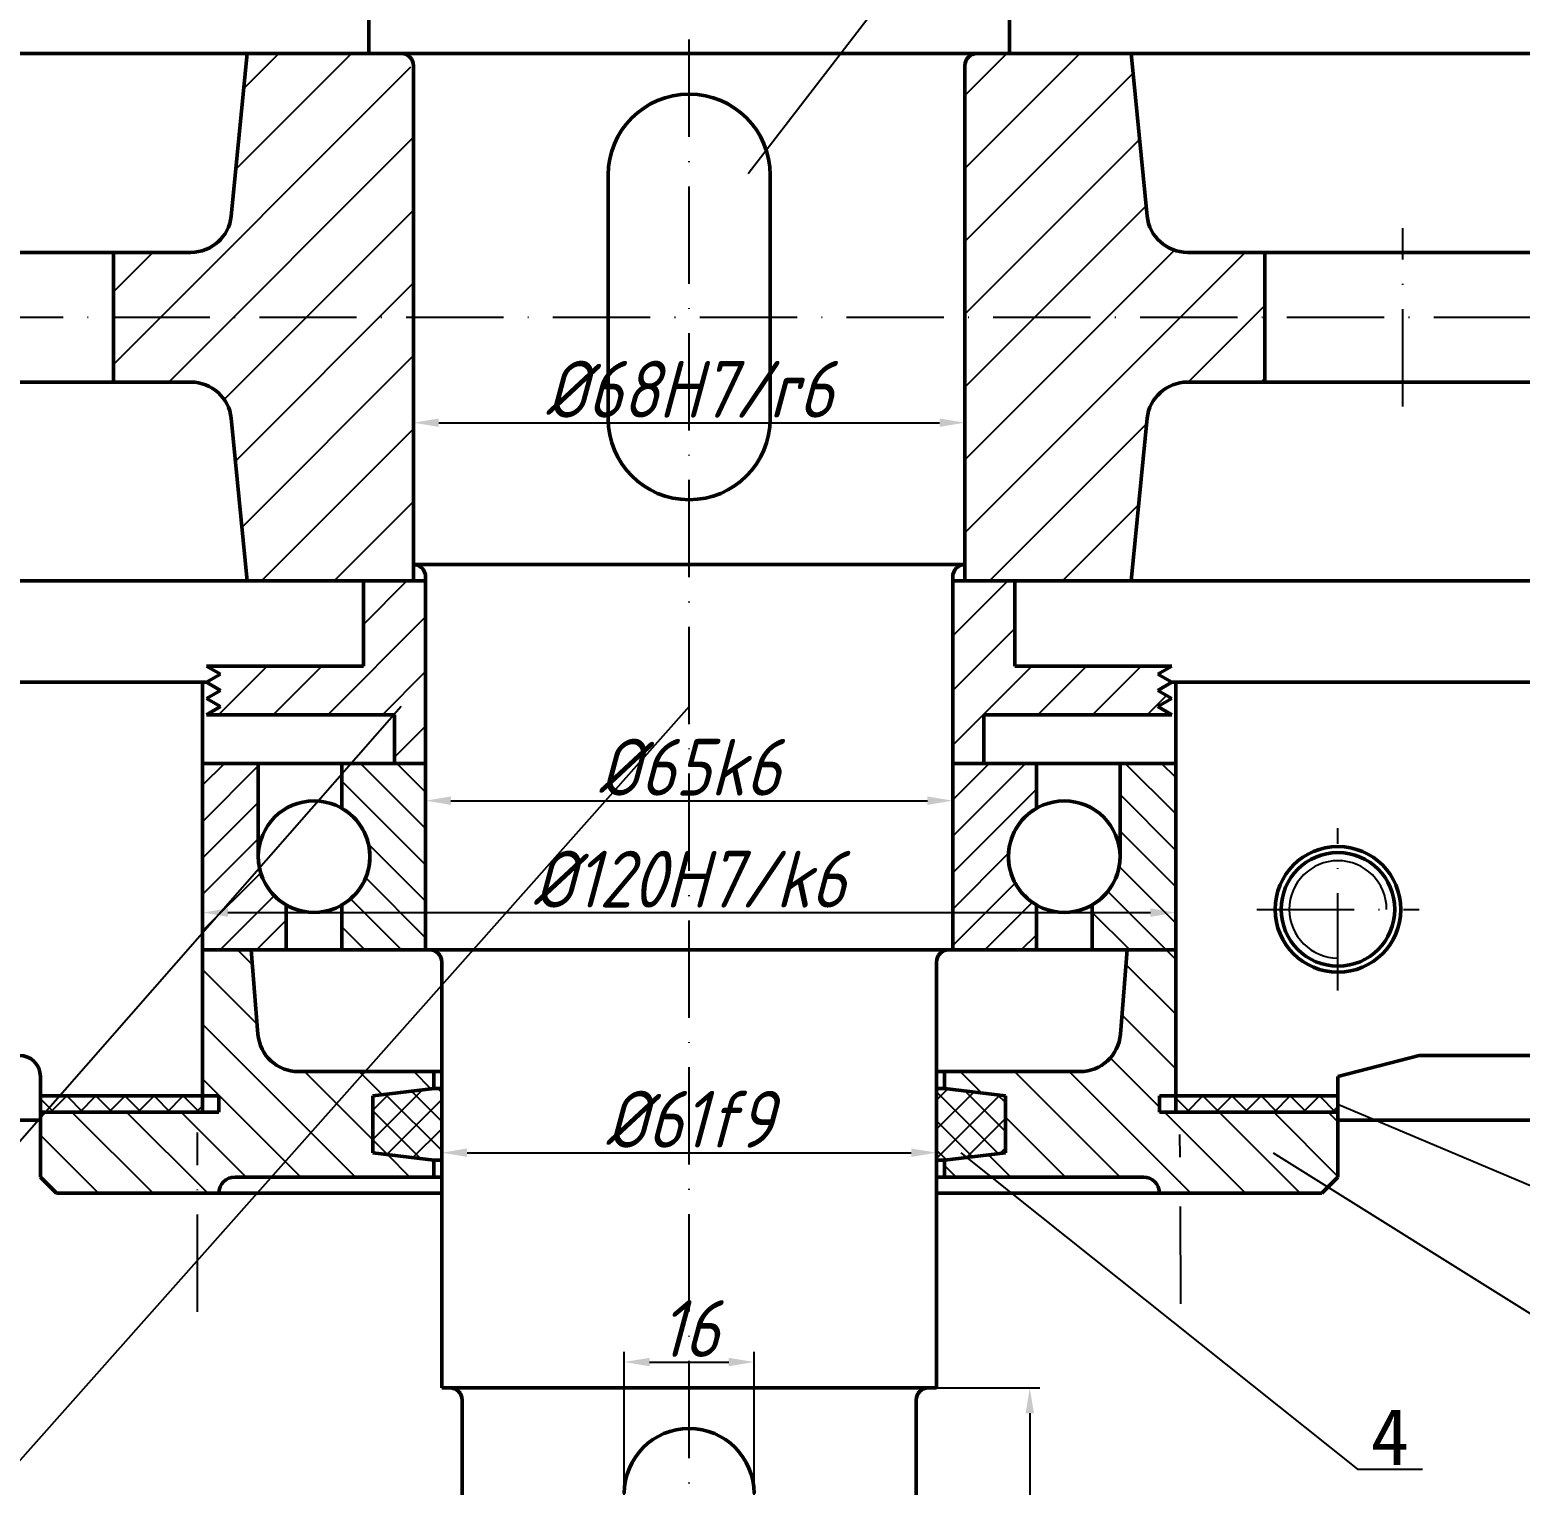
# Model space of a CAD drawing. Header units: millimetres. Extents: x 0 to 1682, y 0 to 1188.
# Drawn here: x 497.1 to 680.9, y 228.1 to 407.6 of the extents above; entities that cross this region are included whole.
import ezdxf
from ezdxf import colors
from ezdxf.entities.mleader import LeaderData, LeaderLine
from ezdxf.enums import TextEntityAlignment as Align
from ezdxf.math import Vec2, Vec3

# ---------------------------------------------------------------- set-up
doc = ezdxf.new("R2010")
doc.units = ezdxf.units.MM
doc.linetypes.add('ACAD_ISO10W100', pattern=[18, 12, -3, 0, -3])
doc.layers.get('0').update_dxf_attribs({"lineweight": 50})
doc.layers.get('Defpoints').update_dxf_attribs({"lineweight": 50})
for name, color, linetype, lineweight in [('中心线', 20, 'ACAD_ISO10W100', 25), ('剖面线', 3, 'Continuous', 25), ('尺寸', 7, 'Continuous', 25), ('文字', 7, 'Continuous', 25), ('标注', 7, 'Continuous', 25), ('粗实线', 7, 'Continuous', 50), ('细实线', 7, 'Continuous', 25)]:
    doc.layers.add(name, color=color, linetype=linetype, lineweight=lineweight)
doc.styles.add('gbeitc', font='gbeitc.shx', dxfattribs={"bigfont": 'gbcbig.shx'})
doc.styles.add('Songti', font='')
doc.styles.get("Standard").update_dxf_attribs({"font": 'arial.ttf'})
doc.styles.get('Songti').set_extended_font_data('SimSun')
doc.dimstyles.new('gbeitc', dxfattribs={"dimtxt": 5, "dimasz": 3.125, "dimexe": 1.25, "dimexo": 0.625, "dimtad": 1, "dimdec": 0, "dimdsep": 46, "dimtxsty": 'gbeitc', "dimcen": 2.5, "dimadec": 0, "dimazin": 0, "dimtfac": 1, "dimtdec": 3, "dimtmove": 0, "dimatfit": 3, "dimfxl": 1, "dimarcsym": 0})
doc.dimstyles.new('ISO-25', dxfattribs={"dimtxt": 2.5, "dimasz": 2.5, "dimexe": 1.25, "dimexo": 0.625, "dimtad": 1, "dimtxsty": 'Standard', "dimcen": 2.5, "dimadec": 0, "dimazin": 0, "dimtfac": 1, "dimtmove": 0, "dimatfit": 3, "dimfxl": 1, "dimarcsym": 0})
pattern_1 = [(45, (-31.76511286518669, 33.6530331970348), (-4.490128060534576, 4.490128060534577), [])]
pattern_2 = [(45, (-31.76511286518669, 33.6530331970348), (-2.245064030267288, 2.245064030267288), [])]
pattern_3 = [(135, (-31.76511286518669, 33.6530331970348), (-2.245064030267288, -2.245064030267288), [])]
pattern_4 = [(45, (-31.76511286518669, 33.6530331970348), (-1.79605122421383, 1.796051224213831), []), (135, (-31.76511286518669, 33.6530331970348), (-1.796051224213831, -1.79605122421383), [])]
pattern_5 = [(135, (-31.76511286518669, 33.6530331970348), (-3.367596045400933, -3.367596045400932), [])]
pattern_6 = [(45, (-31.76511286518669, 33.6530331970348), (-3.367596045400932, 3.367596045400933), [])]

# ---------------------------------------------------------------- blocks, each defined once
blk = doc.blocks.new('*D27')
at = {"layer": 'Defpoints', "color": 0, "lineweight": 25, "transparency": 16777216}
for p in [(578.4148871348134, 240.1281152183499), (578.4148871348134, 130.1281152183498), (620.4148871348161, 130.1281152183498)]:
    blk.add_point(p, dxfattribs=at)
at = {"layer": '尺寸', "color": 0, "lineweight": -2, "transparency": 16777216}
for p, q in [((579.0398871348134, 240.1281152183499), (621.6648871348161, 240.1281152183499)), ((620.4148871348161, 237.0031152183499), (620.4148871348161, 133.2531152183498)), ((579.0398871348134, 130.1281152183498), (621.6648871348161, 130.1281152183498))]:
    blk.add_line(p, q, dxfattribs=at)
at = {"layer": '尺寸', "color": 0, "lineweight": 25, "transparency": 16777216}
for points in [[(619.8940538014828, 237.0031152183499), (620.9357204681495, 237.0031152183499), (620.4148871348161, 240.1281152183499)], [(619.8940538014828, 133.2531152183498), (620.9357204681495, 133.2531152183498), (620.4148871348161, 130.1281152183498)]]:
    blk.add_solid(points, dxfattribs=at)
at = {"layer": '尺寸', "color": 0, "transparency": 16777216, "insert": (616.289887134816, 185.1281152183496), "char_height": 7, "attachment_point": 5, "rotation": 90, "style": 'gbeitc'}
blk.add_mtext('110', dxfattribs=at)
blk = doc.blocks.new('*D28')
at = {"layer": 'Defpoints', "color": 0, "lineweight": 25, "transparency": 16777216}
for p in [(586.4148871348132, 243.3243455039496), (570.4148871348132, 225.1281152183498), (586.4148871348132, 225.1281152183498)]:
    blk.add_point(p, dxfattribs=at)
at = {"layer": '尺寸', "color": 0, "lineweight": -2, "transparency": 16777216}
for p, q in [((570.4148871348132, 225.7531152183498), (570.4148871348132, 244.5743455039496)), ((586.4148871348132, 225.7531152183498), (586.4148871348132, 244.5743455039496)), ((573.5398871348132, 243.3243455039496), (583.2898871348132, 243.3243455039496))]:
    blk.add_line(p, q, dxfattribs=at)
at = {"layer": '尺寸', "color": 0, "lineweight": 25, "transparency": 16777216}
for points in [[(573.5398871348132, 243.845178837283), (573.5398871348132, 242.8035121706163), (570.4148871348132, 243.3243455039496)], [(583.2898871348132, 243.845178837283), (583.2898871348132, 242.8035121706163), (586.4148871348132, 243.3243455039496)]]:
    blk.add_solid(points, dxfattribs=at)
at = {"layer": '尺寸', "color": 0, "transparency": 16777216, "insert": (578.4148871348132, 247.4493455039496), "char_height": 7, "attachment_point": 5, "style": 'gbeitc'}
blk.add_mtext('16', dxfattribs=at)
blk = doc.blocks.new('*D36')
at = {"layer": 'Defpoints', "color": 0, "lineweight": 25, "transparency": 16777216}
for p in [(545.9148871348132, 312.5281152183497), (610.9148871348132, 312.5281152183497), (610.9148871348132, 312.5281152183497)]:
    blk.add_point(p, dxfattribs=at)
at = {"layer": '尺寸', "color": 0, "lineweight": -2, "transparency": 16777216}
for p, q in [((545.9148871348132, 313.1531152183497), (545.9148871348132, 313.7781152183497)), ((549.0398871348132, 312.5281152183497), (607.7898871348132, 312.5281152183497)), ((610.9148871348132, 313.1531152183497), (610.9148871348132, 313.7781152183497))]:
    blk.add_line(p, q, dxfattribs=at)
at = {"layer": '尺寸', "color": 0, "lineweight": 25, "transparency": 16777216}
for points in [[(549.0398871348132, 313.0489485516831), (549.0398871348132, 312.0072818850164), (545.9148871348132, 312.5281152183497)], [(607.7898871348132, 313.0489485516831), (607.7898871348132, 312.0072818850164), (610.9148871348132, 312.5281152183497)]]:
    blk.add_solid(points, dxfattribs=at)
at = {"layer": '尺寸', "color": 0, "transparency": 16777216, "insert": (578.4148871348132, 316.6531152183497), "char_height": 7, "attachment_point": 5, "style": 'gbeitc'}
blk.add_mtext('%%c65k6', dxfattribs=at)
blk = doc.blocks.new('*D37')
at = {"layer": 'Defpoints', "color": 0, "lineweight": 25, "transparency": 16777216}
for p in [(518.4148871348132, 298.7281152183498), (638.4148871348132, 298.7281152183498), (638.4148871348132, 298.7281152183498)]:
    blk.add_point(p, dxfattribs=at)
at = {"layer": '尺寸', "color": 0, "lineweight": -2, "transparency": 16777216}
for p, q in [((518.4148871348132, 299.3531152183498), (518.4148871348132, 299.9781152183498)), ((638.4148871348132, 299.3531152183498), (638.4148871348132, 299.9781152183498)), ((521.5398871348132, 298.7281152183498), (635.2898871348132, 298.7281152183498))]:
    blk.add_line(p, q, dxfattribs=at)
at = {"layer": '尺寸', "color": 0, "lineweight": 25, "transparency": 16777216}
for points in [[(521.5398871348132, 299.2489485516831), (521.5398871348132, 298.2072818850165), (518.4148871348132, 298.7281152183498)], [(635.2898871348132, 299.2489485516831), (635.2898871348132, 298.2072818850165), (638.4148871348132, 298.7281152183498)]]:
    blk.add_solid(points, dxfattribs=at)
at = {"layer": '尺寸', "color": 0, "transparency": 16777216, "insert": (578.4148871348132, 302.8531152183498), "char_height": 7, "attachment_point": 5, "style": 'gbeitc'}
blk.add_mtext('%%c120H7/k6', dxfattribs=at)
blk = doc.blocks.new('*D38')
at = {"layer": 'Defpoints', "color": 0, "lineweight": 25, "transparency": 16777216}
for p in [(544.4148871348132, 359.1281152183499), (612.4148871348132, 359.1281152183499), (612.4148871348132, 359.1281152183499)]:
    blk.add_point(p, dxfattribs=at)
at = {"layer": '尺寸', "color": 0, "lineweight": -2, "transparency": 16777216}
for p, q in [((544.4148871348132, 359.7531152183499), (544.4148871348132, 360.3781152183499)), ((612.4148871348132, 359.7531152183499), (612.4148871348132, 360.3781152183499)), ((547.5398871348132, 359.1281152183499), (609.2898871348132, 359.1281152183499))]:
    blk.add_line(p, q, dxfattribs=at)
at = {"layer": '尺寸', "color": 0, "lineweight": 25, "transparency": 16777216}
for points in [[(547.5398871348132, 359.6489485516832), (547.5398871348132, 358.6072818850166), (544.4148871348132, 359.1281152183499)], [(609.2898871348132, 359.6489485516832), (609.2898871348132, 358.6072818850166), (612.4148871348132, 359.1281152183499)]]:
    blk.add_solid(points, dxfattribs=at)
at = {"layer": '尺寸', "color": 0, "transparency": 16777216, "insert": (578.4148871348132, 363.2531152183499), "char_height": 7, "attachment_point": 5, "style": 'gbeitc'}
blk.add_mtext('%%c68H7/r6', dxfattribs=at)
blk = doc.blocks.new('*D40')
at = {"layer": 'Defpoints', "color": 0, "lineweight": 25, "transparency": 16777216}
for p in [(547.9148871348132, 269.1281152183498), (608.9148871348132, 269.1281152183498), (608.9148871348132, 269.1281152183498)]:
    blk.add_point(p, dxfattribs=at)
at = {"layer": '尺寸', "color": 0, "lineweight": -2, "transparency": 16777216}
for p, q in [((547.9148871348132, 269.7531152183498), (547.9148871348132, 270.3781152183498)), ((608.9148871348132, 269.7531152183498), (608.9148871348132, 270.3781152183498)), ((551.0398871348132, 269.1281152183498), (605.7898871348132, 269.1281152183498))]:
    blk.add_line(p, q, dxfattribs=at)
at = {"layer": '尺寸', "color": 0, "lineweight": 25, "transparency": 16777216}
for points in [[(551.0398871348132, 269.6489485516831), (551.0398871348132, 268.6072818850164), (547.9148871348132, 269.1281152183498)], [(605.7898871348132, 269.6489485516831), (605.7898871348132, 268.6072818850164), (608.9148871348132, 269.1281152183498)]]:
    blk.add_solid(points, dxfattribs=at)
at = {"layer": '尺寸', "color": 0, "transparency": 16777216, "insert": (578.4148871348132, 273.2531152183498), "char_height": 7, "attachment_point": 5, "style": 'gbeitc'}
blk.add_mtext('%%c61f9', dxfattribs=at)
blk = doc.blocks.new('_None')
blk = doc.blocks.new('*D43')
at = {"color": 0, "lineweight": -2, "transparency": 16777216}
for p, q in [((309.3898871348134, 372.12811521835), (255.3806344904582, 372.12811521835)), ((256.6306344904582, 132.6281152183498), (256.6306344904582, 369.62811521835)), ((577.7898871348134, 130.1281152183498), (255.3806344904582, 130.1281152183498))]:
    blk.add_line(p, q, dxfattribs=at)
at = {"color": 0, "lineweight": 25, "transparency": 16777216}
for points in [[(256.2139678237915, 369.62811521835), (257.0473011571249, 369.62811521835), (256.6306344904582, 372.12811521835)], [(256.2139678237915, 132.6281152183498), (257.0473011571249, 132.6281152183498), (256.6306344904582, 130.1281152183498)]]:
    blk.add_solid(points, dxfattribs=at)
at = {"layer": 'Defpoints', "color": 0, "lineweight": 25, "transparency": 16777216}
for p in [(256.6306344904582, 372.12811521835), (310.0148871348134, 372.12811521835), (578.4148871348134, 130.1281152183498)]:
    blk.add_point(p, dxfattribs=at)
at = {"color": 0, "lineweight": -3, "transparency": 16777216, "insert": (252.4913097974159, 251.1281152183498), "char_height": 7, "attachment_point": 5, "rotation": 90}
blk.add_mtext('242', dxfattribs=at)

msp = doc.modelspace()

# ---------------------------------------------------------------- hatches: boundary and pattern name
at = {"layer": '剖面线'}
h = msp.add_hatch(dxfattribs=at)
h.set_pattern_fill('ANSI31', color=256, scale=2, style=0)
h.set_pattern_definition(pattern_1)
edge = h.paths.add_edge_path()
edge.add_line((521.9503959925053, 384.5868700338908), (523.9148871348132, 404.6281152183499))
edge.add_arc((516.9797769515512, 385.1281152183499), 5, 270, 353.7856099586517)
edge.add_line((516.9797769515512, 380.1281152183499), (507.4148871348132, 380.1281152183499))
edge.add_line((507.4148871348132, 364.1281152183499), (507.4148871348132, 380.1281152183499))
edge.add_line((516.9797769515512, 364.1281152183499), (507.4148871348132, 364.1281152183499))
edge.add_arc((516.9797769515512, 359.1281152183499), 4.999999999999591, 6.214390041362023, 90)
edge.add_line((521.9503959925053, 359.6693604028098), (523.9148871348132, 339.6281152183499))
edge.add_line((523.9148871348132, 402.6281152183499), (525.9148871348132, 404.6281152183499))
edge.add_line((525.9148871348132, 404.6281152183499), (542.5720379403822, 404.5176710468581))
edge.add_line((542.5720379403822, 404.5176710468581), (544.5720379403822, 402.5176710468581))
edge.add_line((544.5720379403822, 402.5176710468581), (544.4148871348132, 341.6281152183499))
edge.add_line((544.4148871348132, 341.6281152183499), (542.4148871348132, 339.6281152183499))
edge.add_line((542.4148871348132, 339.6281152183499), (525.9148871348132, 339.6281152183499))
edge.add_line((525.9148871348132, 339.6281152183499), (523.9148871348132, 341.6281152183499))
h = msp.add_hatch(dxfattribs=at)
h.set_pattern_fill('ANSI31', color=256, scale=2, style=0)
h.set_pattern_definition(pattern_1)
edge = h.paths.add_edge_path()
edge.add_line((612.4148871348132, 341.6281152183499), (614.4148871348132, 339.6281152183499))
edge.add_line((614.4148871348132, 339.6281152183499), (630.9148871348132, 339.6281152183499))
edge.add_line((630.9148871348132, 339.6281152183499), (632.9148871348132, 341.6281152183499))
edge.add_line((634.8793782771213, 359.6693604028098), (632.9148871348132, 341.6281152183499))
edge.add_arc((639.8499973180753, 359.1281152183499), 5, 90, 173.7856099586377)
edge.add_line((639.8499973180753, 364.1281152183499), (649.4148871348132, 364.1281152183499))
edge.add_line((649.4148871348132, 364.1281152183499), (649.4148871348132, 380.1281152183499))
edge.add_line((639.8499973180753, 380.1281152183499), (649.4148871348132, 380.1281152183499))
edge.add_arc((639.8499973180753, 385.1281152183499), 4.999999999999487, 186.214390041349, 270)
edge.add_line((634.8793782771213, 384.5868700338908), (632.9148871348132, 404.6281152183499))
edge.add_line((632.9148871348132, 402.6281152183499), (630.9148871348132, 404.6281152183499))
edge.add_line((630.9148871348132, 404.6281152183499), (614.4148871348132, 404.6281152183499))
edge.add_line((614.4148871348132, 404.6281152183499), (612.4148871348132, 402.6281152183499))
edge.add_line((612.4148871348132, 402.6281152183499), (612.4148871348132, 341.6281152183499))
h = msp.add_hatch(dxfattribs=at)
h.set_pattern_fill('ANSI31', color=256, scale=1.5, style=0)
h.set_pattern_definition(pattern_6)
h.paths.add_polyline_path([(545.9148871348132, 339.6281152183499), (538.2482204681462, 339.6281152183499), (538.2482204681462, 329.1281152183499), (518.9148871348132, 329.1281152183499), (520.6448871348132, 328.1281152183499), (518.9148871348132, 327.1281152183499), (520.6448871348132, 326.1281152183499), (518.9148871348132, 325.1281152183499), (520.6448871348132, 324.1281152183499), (518.9148871348132, 323.1281152183499), (542.0815538014804, 323.1281152183499), (542.0815538014804, 317.1281152183499), (545.9148871348132, 317.1281152183499)])
h = msp.add_hatch(dxfattribs=at)
h.set_pattern_fill('ANSI31', color=256, scale=1.5, style=0)
h.set_pattern_definition(pattern_6)
h.paths.add_polyline_path([(610.9148871348132, 339.6281152183499), (618.5815538014804, 339.6281152183499), (618.5815538014804, 329.1281152183499), (637.9148871348132, 329.1281152183499), (636.1848871348134, 328.1281152183499), (637.9148871348132, 327.1281152183499), (636.1848871348134, 326.1281152183499), (637.9148871348132, 325.1281152183499), (636.1848871348134, 324.1281152183499), (637.9148871348132, 323.1281152183499), (614.7482204681462, 323.1281152183499), (614.7482204681462, 317.1281152183499), (610.9148871348132, 317.1281152183499)])
h = msp.add_hatch(dxfattribs=at)
h.set_pattern_fill('ANSI31', color=256, style=0)
h.set_pattern_definition(pattern_2)
edge = h.paths.add_edge_path()
edge.add_line((518.4148871348132, 305.6281152183499), (518.4148871348132, 317.1281152183499))
edge.add_line((518.4148871348132, 317.1281152183499), (525.2898871348132, 317.1281152183499))
edge.add_line((525.2898871348132, 317.1281152183499), (525.2898871348132, 305.6281152183499))
edge.add_arc((532.1648871348132, 305.6281152183499), 6.875, 180, 240.0000000000002)
edge.add_line((528.7273871348132, 299.6741905673318), (528.7273871348132, 294.1281152183499))
edge.add_line((528.7273871348132, 294.1281152183499), (518.4148871348132, 294.1281152183499))
edge.add_line((518.4148871348132, 294.1281152183499), (518.4148871348132, 305.6281152183499))
h = msp.add_hatch(dxfattribs=at)
h.set_pattern_fill('ANSI31', color=256, angle=90, style=0)
h.set_pattern_definition(pattern_3)
edge = h.paths.add_edge_path()
edge.add_line((545.9148871348132, 305.6281152183499), (545.9148871348132, 294.1281152183499))
edge.add_line((545.9148871348132, 294.1281152183499), (535.6023871348132, 294.1281152183499))
edge.add_line((535.6023871348132, 294.1281152183499), (535.6023871348132, 299.6741905673318))
edge.add_arc((532.1648871348132, 305.6281152183499), 6.875000000000023, 299.9999999999998, 420.0000000000002)
edge.add_line((535.6023871348132, 311.5820398693678), (535.6023871348132, 317.1281152183499))
edge.add_line((535.6023871348132, 317.1281152183499), (545.9148871348132, 317.1281152183499))
edge.add_line((545.9148871348132, 317.1281152183499), (545.9148871348132, 305.6281152183499))
h = msp.add_hatch(dxfattribs=at)
h.set_pattern_fill('ANSI31', color=256, style=0)
h.set_pattern_definition(pattern_2)
edge = h.paths.add_edge_path()
edge.add_line((610.9148871348132, 305.6281152183499), (610.9148871348132, 317.1281152183499))
edge.add_line((610.9148871348132, 317.1281152183499), (621.2273871348132, 317.1281152183499))
edge.add_line((621.2273871348132, 317.1281152183499), (621.2273871348132, 311.5820398693678))
edge.add_arc((624.6648871348132, 305.6281152183499), 6.874999999999973, 119.9999999999998, 240.0000000000002)
edge.add_line((621.2273871348132, 299.6741905673318), (621.2273871348132, 294.1281152183499))
edge.add_line((621.2273871348132, 294.1281152183499), (610.9148871348132, 294.1281152183499))
edge.add_line((610.9148871348132, 294.1281152183499), (610.9148871348132, 305.6281152183499))
h = msp.add_hatch(dxfattribs=at)
h.set_pattern_fill('ANSI31', color=256, angle=90, style=0)
h.set_pattern_definition(pattern_3)
edge = h.paths.add_edge_path()
edge.add_line((638.4148871348132, 305.6281152183499), (638.4148871348132, 294.1281152183499))
edge.add_line((638.4148871348132, 294.1281152183499), (628.1023871348132, 294.1281152183499))
edge.add_line((628.1023871348132, 294.1281152183499), (628.1023871348132, 299.6741905673318))
edge.add_arc((624.6648871348132, 305.6281152183499), 6.875000000000023, 299.9999999999998, 360)
edge.add_line((631.5398871348132, 305.6281152183499), (631.5398871348132, 317.1281152183499))
edge.add_line((631.5398871348132, 317.1281152183499), (638.4148871348132, 317.1281152183499))
edge.add_line((638.4148871348132, 317.1281152183499), (638.4148871348132, 305.6281152183499))
h = msp.add_hatch(dxfattribs=at)
h.set_pattern_fill('ANSI31', color=256, scale=1.5, angle=90, style=0)
h.set_pattern_definition(pattern_5)
edge = h.paths.add_edge_path()
edge.add_arc((530.2308616164073, 284.1281152183498), 5.000000000000341, 184.5739212598946, 270)
edge.add_line((530.2308616164073, 279.1281152183498), (546.9148871348132, 279.1281152183498))
edge.add_line((546.9148871348132, 279.1281152183498), (546.9148871348132, 277.0489994251218))
edge.add_line((546.9148871348132, 277.0489994251218), (539.4148871348132, 276.1281152183498))
edge.add_line((539.4148871348132, 276.1281152183498), (539.4148871348132, 269.1281152183498))
edge.add_line((539.4148871348132, 269.1281152183498), (546.9148871348132, 268.2072310115778))
edge.add_line((546.9148871348132, 268.2072310115778), (546.9148871348132, 266.1281152183498))
edge.add_line((546.9148871348132, 266.1281152183498), (522.4148871348132, 266.1281152183498))
edge.add_arc((522.4148871348132, 264.1281152183498), 2, 90, 180)
edge.add_line((520.4148871348132, 264.1281152183498), (512.9148871348132, 264.1281152183498))
edge.add_line((512.9148871348132, 264.1281152183498), (503.9148871348132, 264.1281152183498))
edge.add_line((503.9148871348132, 264.1281152183498), (500.4148871348132, 264.1281152183498))
edge.add_line((500.4148871348132, 264.1281152183498), (498.4148871348132, 266.1281152183498))
edge.add_line((498.4148871348132, 266.1281152183498), (498.4148871348132, 274.1281152183498))
edge.add_line((498.4148871348132, 274.1281152183498), (503.9148871348132, 274.1281152183498))
edge.add_line((503.9148871348132, 274.1281152183498), (512.9148871348132, 274.1281152183498))
edge.add_line((512.9148871348132, 274.1281152183498), (518.4148871348132, 274.1281152183498))
edge.add_line((518.4148871348132, 274.1281152183498), (520.4148871348132, 274.1281152183498))
edge.add_line((520.4148871348132, 274.1281152183498), (520.4148871348132, 276.1281152183498))
edge.add_line((520.4148871348132, 276.1281152183498), (518.4148871348132, 276.1281152183498))
edge.add_line((518.4148871348132, 276.1281152183498), (518.4148871348132, 284.1281152183498))
edge.add_line((518.4148871348132, 284.1281152183498), (518.4148871348132, 294.1281152183499))
edge.add_line((518.4148871348132, 294.1281152183499), (524.4148871348132, 294.1281152183499))
edge.add_line((524.4148871348132, 294.1281152183499), (525.2467852237262, 283.7293891069358))
h = msp.add_hatch(dxfattribs=at)
h.set_pattern_fill('ANSI31', color=256, scale=1.5, angle=90, style=0)
h.set_pattern_definition(pattern_5)
edge = h.paths.add_edge_path()
edge.add_arc((626.5989126532193, 284.1281152183498), 5, 270, 355.4260787401054)
edge.add_line((631.5829890459004, 283.7293891069358), (632.4148871348132, 294.1281152183499))
edge.add_line((632.4148871348132, 294.1281152183499), (638.4148871348132, 294.1281152183499))
edge.add_line((638.4148871348132, 294.1281152183499), (638.4148871348132, 284.1281152183498))
edge.add_line((638.4148871348132, 284.1281152183498), (638.4148871348132, 276.1281152183498))
edge.add_line((638.4148871348132, 276.1281152183498), (636.4148871348132, 276.1281152183498))
edge.add_line((636.4148871348132, 276.1281152183498), (636.4148871348132, 274.1281152183498))
edge.add_line((636.4148871348132, 274.1281152183498), (638.4148871348132, 274.1281152183498))
edge.add_line((638.4148871348132, 274.1281152183498), (643.9148871348132, 274.1281152183498))
edge.add_line((643.9148871348132, 274.1281152183498), (652.9148871348132, 274.1281152183498))
edge.add_line((652.9148871348132, 274.1281152183498), (658.4148871348132, 274.1281152183498))
edge.add_line((658.4148871348132, 274.1281152183498), (658.4148871348132, 266.1281152183498))
edge.add_line((658.4148871348132, 266.1281152183498), (656.4148871348132, 264.1281152183498))
edge.add_line((656.4148871348132, 264.1281152183498), (652.9148871348132, 264.1281152183498))
edge.add_line((652.9148871348132, 264.1281152183498), (643.9148871348132, 264.1281152183498))
edge.add_line((643.9148871348132, 264.1281152183498), (636.4148871348132, 264.1281152183498))
edge.add_arc((634.4148871348132, 264.1281152183498), 2, 0, 90)
edge.add_line((634.4148871348132, 266.1281152183498), (609.9148871348132, 266.1281152183498))
edge.add_line((609.9148871348132, 266.1281152183498), (609.9148871348132, 268.2072310115778))
edge.add_line((609.9148871348132, 268.2072310115778), (617.4148871348132, 269.1281152183498))
edge.add_line((617.4148871348132, 269.1281152183498), (617.4148871348132, 276.1281152183498))
edge.add_line((617.4148871348132, 276.1281152183498), (609.9148871348132, 277.0489994251218))
edge.add_line((609.9148871348132, 277.0489994251218), (609.9148871348132, 279.1281152183498))
edge.add_line((609.9148871348132, 279.1281152183498), (626.5989126532193, 279.1281152183498))
h = msp.add_hatch(dxfattribs=at)
h.set_pattern_fill('ANSI37', color=256, scale=0.8, style=0)
h.set_pattern_definition(pattern_4)
h.paths.add_polyline_path([(498.4148871348132, 274.1281152183498), (498.4148871348132, 276.1281152183498), (518.4148871348132, 276.1281152183498), (518.4148871348132, 274.1281152183498)])
h = msp.add_hatch(dxfattribs=at)
h.set_pattern_fill('ANSI37', color=256, scale=0.8, style=0)
h.set_pattern_definition(pattern_4)
h.paths.add_polyline_path([(547.9148871348132, 272.6281152183498), (547.9148871348132, 268.2072310115778), (546.9148871348132, 268.2072310115778), (539.4148871348132, 269.1281152183498), (539.4148871348132, 276.1281152183498), (546.9148871348132, 277.0489994251218), (547.9148871348132, 277.0489994251218)])
h = msp.add_hatch(dxfattribs=at)
h.set_pattern_fill('ANSI37', color=256, scale=0.8, style=0)
h.set_pattern_definition(pattern_4)
h.paths.add_polyline_path([(608.9148871348132, 272.6281152183498), (608.9148871348132, 268.2072310115778), (609.9148871348132, 268.2072310115778), (617.4148871348132, 269.1281152183498), (617.4148871348132, 276.1281152183498), (609.9148871348132, 277.0489994251218), (608.9148871348132, 277.0489994251218)])
h = msp.add_hatch(dxfattribs=at)
h.set_pattern_fill('ANSI37', color=256, scale=0.8, style=0)
h.set_pattern_definition(pattern_4)
h.paths.add_polyline_path([(658.4148871348132, 274.1281152183498), (658.4148871348132, 276.1281152183498), (638.4148871348132, 276.1281152183498), (638.4148871348132, 274.1281152183498)])

# ---------------------------------------------------------------- linework, layer by layer
at = {"layer": '中心线'}
for p, q in [((578.4148871348132, 122.8637051823975), (578.4148871348132, 477.1281152183499)), ((666.4148871348132, 361.1281152183499), (666.4148871348132, 383.1281152183499)), ((272.0148871348133, 372.1281152183499), (764.6748871348134, 372.1281152183499)), ((517.7931088699022, 249.4927357371394), (517.7931088699022, 271.6383467888204)), ((639.053138235302, 250.4997715216255), (638.9279628404056, 271.3942193754392))]:
    msp.add_line(p, q, dxfattribs=at)
at = {"layer": '中心线', "linetype": 'ACAD_ISO10W100'}
for p, q in [((658.4148871348132, 289.1281152183499), (658.4148871348132, 309.1281152183499)), ((648.4148871348132, 299.1281152183499), (668.4148871348132, 299.1281152183499))]:
    msp.add_line(p, q, dxfattribs=at)
at = {"layer": '粗实线'}
for p, q in [((538.9148871348132, 404.6281152183499), (538.9148871348132, 412.6281152183499)), ((617.9148871348132, 404.6281152183499), (617.9148871348132, 412.6281152183499)), ((454.4148871348134, 404.6281152183499), (525.9148871348132, 404.6281152183499)), ((521.9503959925053, 384.5868700338908), (523.9148871348132, 404.6281152183499)), ((525.9148871348132, 404.6281152183499), (542.4148871348132, 404.6281152183499)), ((538.9148871348132, 404.6281152183499), (617.9148871348132, 404.6281152183499)), ((630.9148871348132, 404.6281152183499), (614.4148871348132, 404.6281152183499)), ((702.4148871348132, 404.6281152183499), (630.9148871348132, 404.6281152183499)), ((634.8793782771213, 384.5868700338908), (632.9148871348132, 404.6281152183499)), ((544.4148871348132, 339.6281152183499), (544.4148871348132, 403.1281152183499)), ((544.4148871348132, 402.6281152183499), (544.4148871348132, 341.6281152183499)), ((612.4148871348132, 339.6281152183499), (612.4148871348132, 403.1281152183499)), ((612.4148871348132, 402.6281152183499), (612.4148871348132, 341.6281152183499)), ((568.4148871348132, 359.6281152183499), (568.4148871348132, 389.6281152183499)), ((588.4148871348132, 359.6281152183499), (588.4148871348132, 389.6281152183499)), ((507.4148871348132, 380.1281152183499), (473.4148871348134, 380.1281152183499)), ((507.4148871348132, 364.1281152183499), (507.4148871348132, 380.1281152183499)), ((516.9797769515512, 380.1281152183499), (507.4148871348132, 380.1281152183499)), ((639.8499973180753, 380.1281152183499), (649.4148871348132, 380.1281152183499)), ((649.4148871348132, 364.1281152183499), (649.4148871348132, 380.1281152183499)), ((649.4148871348132, 380.1281152183499), (683.4148871348132, 380.1281152183499)), ((507.4148871348132, 364.1281152183499), (473.4148871348134, 364.1281152183499)), ((516.9797769515512, 364.1281152183499), (507.4148871348132, 364.1281152183499)), ((639.8499973180753, 364.1281152183499), (649.4148871348132, 364.1281152183499)), ((649.4148871348132, 364.1281152183499), (683.4148871348132, 364.1281152183499)), ((521.9503959925053, 359.6693604028098), (523.9148871348132, 339.6281152183499)), ((634.8793782771213, 359.6693604028098), (632.9148871348132, 339.6281152183499)), ((544.4148871348132, 341.6281152183499), (612.4148871348132, 341.6281152183499)), ((545.9148871348132, 294.1281152183499), (545.9148871348132, 340.1281152183499)), ((610.9148871348132, 294.1281152183499), (610.9148871348132, 340.1281152183499)), ((454.4148871348134, 339.6281152183499), (525.9148871348132, 339.6281152183499)), ((542.4148871348132, 339.6281152183499), (525.9148871348132, 339.6281152183499)), ((545.9148871348132, 339.6281152183499), (538.2482204681462, 339.6281152183499)), ((538.2482204681462, 339.6281152183499), (538.2482204681462, 329.1281152183499)), ((545.9148871348132, 317.1281152183499), (545.9148871348132, 339.6281152183499)), ((610.9148871348132, 339.6281152183499), (618.5815538014804, 339.6281152183499)), ((610.9148871348132, 317.1281152183499), (610.9148871348132, 339.6281152183499)), ((614.4148871348132, 339.6281152183499), (630.9148871348132, 339.6281152183499)), ((618.5815538014804, 339.6281152183499), (618.5815538014804, 329.1281152183499)), ((702.4148871348132, 339.6281152183499), (630.9148871348132, 339.6281152183499)), ((538.2482204681462, 329.1281152183499), (518.9148871348132, 329.1281152183499)), ((518.9148871348132, 329.1281152183499), (520.6448871348132, 328.1281152183499)), ((618.5815538014804, 329.1281152183499), (637.9148871348132, 329.1281152183499)), ((637.9148871348132, 329.1281152183499), (636.1848871348134, 328.1281152183499)), ((518.4148871348132, 327.1281152183499), (453.4148871348134, 327.1281152183499)), ((518.4148871348132, 276.1281152183498), (518.4148871348132, 327.1281152183499)), ((518.9148871348132, 327.1281152183499), (518.4148871348132, 327.1281152183499)), ((520.6448871348132, 328.1281152183499), (518.9148871348132, 327.1281152183499)), ((518.9148871348132, 327.1281152183499), (520.6448871348132, 326.1281152183499)), ((636.1848871348134, 328.1281152183499), (637.9148871348132, 327.1281152183499)), ((637.9148871348132, 327.1281152183499), (636.1848871348134, 326.1281152183499)), ((637.9148871348132, 327.1281152183499), (638.4148871348132, 327.1281152183499)), ((722.6748871348134, 327.1281152183499), (638.4148871348132, 327.1281152183499)), ((638.4148871348132, 327.1281152183499), (638.4148871348132, 276.1281152183498)), ((520.6448871348132, 326.1281152183499), (518.9148871348132, 325.1281152183499)), ((636.1848871348134, 326.1281152183499), (637.9148871348132, 325.1281152183499)), ((518.9148871348132, 325.1281152183499), (520.6448871348132, 324.1281152183499)), ((520.6448871348132, 324.1281152183499), (518.9148871348132, 323.1281152183499)), ((637.9148871348132, 325.1281152183499), (636.1848871348134, 324.1281152183499)), ((636.1848871348134, 324.1281152183499), (637.9148871348132, 323.1281152183499)), ((518.9148871348132, 323.1281152183499), (542.0815538014804, 323.1281152183499)), ((542.0815538014804, 323.1281152183499), (542.0815538014804, 317.1281152183499)), ((637.9148871348132, 323.1281152183499), (614.7482204681462, 323.1281152183499)), ((614.7482204681462, 323.1281152183499), (614.7482204681462, 317.1281152183499)), ((518.4148871348132, 305.6281152183499), (518.4148871348132, 317.1281152183499)), ((518.4148871348132, 317.1281152183499), (525.2898871348132, 317.1281152183499)), ((525.2898871348132, 317.1281152183499), (525.2898871348132, 305.6281152183499)), ((535.6023871348132, 317.1281152183499), (525.2898871348132, 317.1281152183499)), ((535.6023871348132, 311.5820398693678), (535.6023871348132, 317.1281152183499)), ((535.6023871348132, 317.1281152183499), (545.9148871348132, 317.1281152183499)), ((542.0815538014804, 317.1281152183499), (545.9148871348132, 317.1281152183499)), ((545.9148871348132, 317.1281152183499), (545.9148871348132, 305.6281152183499)), ((610.9148871348132, 305.6281152183499), (610.9148871348132, 317.1281152183499)), ((610.9148871348132, 317.1281152183499), (621.2273871348132, 317.1281152183499)), ((614.7482204681462, 317.1281152183499), (610.9148871348132, 317.1281152183499)), ((621.2273871348132, 317.1281152183499), (621.2273871348132, 311.5820398693678)), ((621.2273871348132, 317.1281152183499), (631.5398871348132, 317.1281152183499)), ((631.5398871348132, 305.6281152183499), (631.5398871348132, 317.1281152183499)), ((631.5398871348132, 317.1281152183499), (638.4148871348132, 317.1281152183499)), ((638.4148871348132, 317.1281152183499), (638.4148871348132, 305.6281152183499)), ((518.4148871348132, 294.1281152183499), (518.4148871348132, 305.6281152183499)), ((545.9148871348132, 305.6281152183499), (545.9148871348132, 294.1281152183499)), ((610.9148871348132, 294.1281152183499), (610.9148871348132, 305.6281152183499)), ((638.4148871348132, 305.6281152183499), (638.4148871348132, 294.1281152183499)), ((528.7273871348132, 299.6741905673318), (528.7273871348132, 294.1281152183499)), ((535.6023871348132, 294.1281152183499), (535.6023871348132, 299.6741905673318)), ((621.2273871348132, 299.6741905673318), (621.2273871348132, 294.1281152183499)), ((628.1023871348132, 294.1281152183499), (628.1023871348132, 299.6741905673318)), ((528.7273871348132, 294.1281152183499), (518.4148871348132, 294.1281152183499)), ((524.4148871348132, 294.1281152183499), (518.4148871348132, 294.1281152183499)), ((518.4148871348132, 294.1281152183499), (518.4148871348132, 284.1281152183498)), ((525.2467852237262, 283.7293891069358), (524.4148871348132, 294.1281152183499)), ((535.6023871348132, 294.1281152183499), (528.7273871348132, 294.1281152183499)), ((545.9148871348132, 294.1281152183499), (535.6023871348132, 294.1281152183499)), ((545.9148871348132, 294.1281152183499), (610.9148871348132, 294.1281152183499)), ((621.2273871348132, 294.1281152183499), (610.9148871348132, 294.1281152183499)), ((621.2273871348132, 294.1281152183499), (628.1023871348132, 294.1281152183499)), ((638.4148871348132, 294.1281152183499), (628.1023871348132, 294.1281152183499)), ((631.5829890459004, 283.7293891069358), (632.4148871348132, 294.1281152183499)), ((632.4148871348132, 294.1281152183499), (638.4148871348132, 294.1281152183499)), ((638.4148871348132, 294.1281152183499), (638.4148871348132, 284.1281152183498)), ((547.9148871348132, 240.1281152183498), (547.9148871348132, 292.6281152183499)), ((608.9148871348132, 240.1281152183498), (608.9148871348132, 292.6281152183499)), ((518.4148871348132, 284.1281152183498), (518.4148871348132, 284.1281152183498)), ((518.4148871348132, 284.1281152183498), (518.4148871348132, 276.1281152183498)), ((638.4148871348132, 284.1281152183498), (638.4148871348132, 284.1281152183498)), ((638.4148871348132, 284.1281152183498), (638.4148871348132, 276.1281152183498)), ((658.4148871348132, 278.5368549363758), (668.4148871348132, 281.1281152183498)), ((739.6748871348134, 281.1281152183498), (668.4148871348132, 281.1281152183498)), ((498.4148871348132, 278.5216171002758), (498.4148871348132, 276.1281152183498)), ((530.2308616164073, 279.1281152183498), (546.9148871348132, 279.1281152183498)), ((546.9148871348132, 277.0489994251218), (546.9148871348132, 279.1281152183498)), ((546.9148871348132, 279.1281152183498), (547.9148871348132, 279.1281152183498)), ((609.9148871348132, 279.1281152183498), (608.9148871348132, 279.1281152183498)), ((626.5989126532193, 279.1281152183498), (609.9148871348132, 279.1281152183498)), ((609.9148871348132, 277.0489994251218), (609.9148871348132, 279.1281152183498)), ((658.4148871348132, 276.1281152183498), (658.4148871348132, 278.5368549363758)), ((498.4148871348132, 276.1281152183498), (518.4148871348132, 276.1281152183498)), ((498.4148871348132, 274.1281152183498), (498.4148871348132, 276.1281152183498)), ((498.4148871348132, 276.1281152183498), (518.4148871348132, 276.1281152183498)), ((518.4148871348132, 276.1281152183498), (518.4148871348132, 276.1281152183498)), ((518.4148871348132, 276.1281152183498), (520.4148871348132, 276.1281152183498)), ((518.4148871348132, 276.1281152183498), (518.4148871348132, 274.1281152183498)), ((520.4148871348132, 276.1281152183498), (520.4148871348132, 274.1281152183498)), ((539.4148871348132, 276.1281152183498), (546.9148871348132, 277.0489994251218)), ((539.4148871348132, 276.1281152183498), (546.9148871348132, 277.0489994251218)), ((539.4148871348132, 269.1281152183498), (539.4148871348132, 276.1281152183498)), ((539.4148871348132, 269.1281152183498), (539.4148871348132, 276.1281152183498)), ((546.9148871348132, 277.0489994251218), (547.9148871348132, 277.0489994251218)), ((547.9148871348132, 277.0489994251218), (547.9148871348132, 272.6281152183498)), ((609.9148871348132, 277.0489994251218), (608.9148871348132, 277.0489994251218)), ((608.9148871348132, 277.0489994251218), (608.9148871348132, 272.6281152183498)), ((617.4148871348132, 276.1281152183498), (609.9148871348132, 277.0489994251218)), ((617.4148871348132, 276.1281152183498), (609.9148871348132, 277.0489994251218)), ((617.4148871348132, 269.1281152183498), (617.4148871348132, 276.1281152183498)), ((617.4148871348132, 269.1281152183498), (617.4148871348132, 276.1281152183498)), ((638.4148871348132, 276.1281152183498), (636.4148871348132, 276.1281152183498)), ((636.4148871348132, 276.1281152183498), (636.4148871348132, 274.1281152183498)), ((638.4148871348132, 276.1281152183498), (638.4148871348132, 276.1281152183498)), ((638.4148871348132, 276.1281152183498), (658.4148871348132, 276.1281152183498)), ((658.4148871348132, 276.1281152183498), (638.4148871348132, 276.1281152183498)), ((638.4148871348132, 276.1281152183498), (638.4148871348132, 274.1281152183498)), ((658.4148871348132, 274.1281152183498), (658.4148871348132, 276.1281152183498)), ((503.9148871348132, 274.1281152183498), (498.4148871348132, 274.1281152183498)), ((498.4148871348132, 274.1281152183498), (498.4148871348132, 266.1281152183498)), ((518.4148871348132, 274.1281152183498), (498.4148871348132, 274.1281152183498)), ((512.9148871348132, 274.1281152183498), (503.9148871348132, 274.1281152183498)), ((518.4148871348132, 274.1281152183498), (512.9148871348132, 274.1281152183498)), ((520.4148871348132, 274.1281152183498), (518.4148871348132, 274.1281152183498)), ((636.4148871348132, 274.1281152183498), (638.4148871348132, 274.1281152183498)), ((638.4148871348132, 274.1281152183498), (643.9148871348132, 274.1281152183498)), ((638.4148871348132, 274.1281152183498), (658.4148871348132, 274.1281152183498)), ((643.9148871348132, 274.1281152183498), (652.9148871348132, 274.1281152183498)), ((652.9148871348132, 274.1281152183498), (658.4148871348132, 274.1281152183498)), ((658.4148871348132, 274.1281152183498), (658.4148871348132, 266.1281152183498)), ((473.4148871348134, 273.1281152183498), (498.4148871348132, 273.1281152183498)), ((547.9148871348132, 272.6281152183498), (547.9148871348132, 268.2072310115778)), ((608.9148871348132, 272.6281152183498), (608.9148871348132, 268.2072310115778)), ((712.6748871348134, 273.1281152183498), (658.4148871348132, 273.1281152183498)), ((546.9148871348132, 268.2072310115778), (539.4148871348132, 269.1281152183498)), ((546.9148871348132, 268.2072310115778), (539.4148871348132, 269.1281152183498)), ((609.9148871348132, 268.2072310115778), (617.4148871348132, 269.1281152183498)), ((609.9148871348132, 268.2072310115778), (617.4148871348132, 269.1281152183498)), ((546.9148871348132, 266.1281152183498), (546.9148871348132, 268.2072310115778)), ((547.9148871348132, 268.2072310115778), (546.9148871348132, 268.2072310115778)), ((608.9148871348132, 268.2072310115778), (609.9148871348132, 268.2072310115778)), ((609.9148871348132, 266.1281152183498), (609.9148871348132, 268.2072310115778)), ((498.4148871348132, 266.1281152183498), (500.4148871348132, 264.1281152183498)), ((522.4148871348132, 266.1281152183498), (546.9148871348132, 266.1281152183498)), ((546.9148871348132, 266.1281152183498), (547.9148871348132, 266.1281152183498)), ((609.9148871348132, 266.1281152183498), (608.9148871348132, 266.1281152183498)), ((634.4148871348132, 266.1281152183498), (609.9148871348132, 266.1281152183498)), ((658.4148871348132, 266.1281152183498), (656.4148871348132, 264.1281152183498)), ((500.4148871348132, 264.1281152183498), (503.9148871348132, 264.1281152183498)), ((503.9148871348132, 264.1281152183498), (512.9148871348132, 264.1281152183498)), ((517.7931088699022, 264.1281152183498), (510.2875553704373, 264.1281152183498)), ((512.9148871348132, 264.1281152183498), (520.4148871348132, 264.1281152183498)), ((517.7931088699022, 264.1281152183498), (525.2986623693673, 264.1281152183498)), ((520.4148871348132, 264.1281152183498), (520.4148871348132, 264.1281152183498)), ((520.4148871348132, 264.1281152183498), (547.9148871348132, 264.1281152183498)), ((636.4148871348132, 264.1281152183498), (608.9148871348132, 264.1281152183498)), ((639.0366653997244, 264.1281152183498), (631.5311119002592, 264.1281152183498)), ((643.9148871348132, 264.1281152183498), (636.4148871348132, 264.1281152183498)), ((636.4148871348132, 264.1281152183498), (636.4148871348132, 264.1281152183498)), ((639.0366653997244, 264.1281152183498), (646.5422188991893, 264.1281152183498)), ((652.9148871348132, 264.1281152183498), (643.9148871348132, 264.1281152183498)), ((656.4148871348132, 264.1281152183498), (652.9148871348132, 264.1281152183498)), ((547.9148871348132, 240.1281152183498), (608.9148871348132, 240.1281152183498)), ((550.4148871348132, 238.6281152183498), (550.4148871348132, 219.2938532727458)), ((606.4148871348132, 219.2938532727458), (606.4148871348132, 238.6281152183498))]:
    msp.add_line(p, q, dxfattribs=at)
for centre, radius in [((532.1648871348132, 305.6281152183499), 6.875), ((624.6648871348132, 305.6281152183499), 6.875), ((658.4148871348132, 299.1281152183499), 7.75), ((658.4148871348132, 299.1281152183499), 7)]:
    msp.add_circle(centre, radius, dxfattribs=at)
for centre, radius, start, end in [((542.9148871348132, 403.1281152183499), 1.5, 0, 90), ((613.9148871348132, 403.1281152183499), 1.5, 90, 180), ((578.4148871348132, 389.6281152183499), 10, 0, 180), ((516.9797769515512, 385.1281152183499), 5, 270, 353.785609958651), ((639.8499973180753, 385.1281152183499), 4.999999999999487, 186.214390041349, 270), ((516.9797769515512, 359.1281152183499), 4.999999999999591, 6.214390041362138, 90), ((639.8499973180753, 359.1281152183499), 5, 90, 173.7856099586379), ((578.4148871348132, 359.6281152183499), 10, 180, 0), ((544.4148871348132, 340.1281152183499), 1.5, 0, 90), ((612.4148871348132, 340.1281152183499), 1.5, 90, 180), ((532.1648871348132, 305.6281152183499), 6.875000000000023, 299.9999999999998, 60.00000000000025), ((624.6648871348132, 305.6281152183499), 6.874999999999973, 119.9999999999998, 240.0000000000002), ((532.1648871348132, 305.6281152183499), 6.875, 180, 240.0000000000002), ((624.6648871348132, 305.6281152183499), 6.875000000000023, 299.9999999999998, 0), ((546.4148871348132, 292.6281152183499), 1.5, 0, 90), ((610.4148871348132, 292.6281152183499), 1.5, 90, 180), ((530.2308616164073, 284.1281152183498), 5.000000000000341, 184.5739212598946, 270), ((626.5989126532193, 284.1281152183498), 5, 270, 355.4260787401054), ((495.8083890167393, 278.5216171002758), 2.606498118074001, 0, 90), ((522.4148871348132, 264.1281152183498), 2, 90, 180), ((634.4148871348132, 264.1281152183498), 2, 0, 90), ((548.9148871348132, 238.6281152183498), 1.5, 0, 90), ((607.9148871348132, 238.6281152183498), 1.5, 90, 180), ((578.4148871348132, 227.1281152183498), 8, 0, 180)]:
    msp.add_arc(centre, radius, start, end, dxfattribs=at)
at = {"layer": '细实线'}
msp.add_arc((658.4148871348132, 299.1281152183499), 6, 0, 270, dxfattribs=at)

# ---------------------------------------------------------------- texts
at = {"layer": '文字', "style": 'Songti'}
msp.add_text('4', height=7, dxfattribs=at).set_placement((664.8348871348132, 234.1281152183498), align=Align.MIDDLE_CENTER)

# ---------------------------------------------------------------- dimensions: what is measured, and where the dimension line sits
at = {"lineweight": -3}
dim = msp.add_linear_dim(base=(256.6306344904582, 372.12811521835), p1=(578.4148871348132, 130.1281152183498), p2=(310.0148871348133, 372.1281152183499), angle=90, dimstyle='ISO-25', override={"dimtxt": 7}, dxfattribs=at)
dim.commit()
dim.dimension.update_dxf_attribs({"geometry": '*D43', "text_midpoint": (252.4913097974159, 251.1281152183498)})
at = {"layer": '尺寸'}
for base, p1, p2, override, picture, middle in [((612.4148871348132, 359.1281152183499), (544.4148871348132, 359.1281152183499), (612.4148871348132, 359.1281152183499), {"dimtxt": 7, "dimpost": '%%c<>H7/r6'}, '*D38', (578.4148871348132, 363.2531152183499)), ((610.9148871348132, 312.5281152183497), (545.9148871348132, 312.5281152183497), (610.9148871348132, 312.5281152183497), {"dimtxt": 7, "dimpost": '%%c<>k6'}, '*D36', (578.4148871348132, 316.6531152183497)), ((638.4148871348132, 298.7281152183498), (518.4148871348132, 298.7281152183498), (638.4148871348132, 298.7281152183498), {"dimtxt": 7, "dimpost": '%%c<>H7/k6'}, '*D37', (578.4148871348132, 302.8531152183498)), ((608.9148871348132, 269.1281152183498), (547.9148871348132, 269.1281152183498), (608.9148871348132, 269.1281152183498), {"dimtxt": 7, "dimpost": '%%c<>f9'}, '*D40', (578.4148871348132, 273.2531152183498)), ((586.4148871348132, 243.3243455039496), (570.4148871348132, 225.1281152183498), (586.4148871348132, 225.1281152183498), {"dimtxt": 7, "dimpost": '<>'}, '*D28', (578.4148871348132, 247.4493455039496))]:
    dim = msp.add_linear_dim(base=base, p1=p1, p2=p2, dimstyle='gbeitc', override=override, dxfattribs=at)
    dim.commit()
    dim.dimension.update_dxf_attribs({"geometry": picture, "text_midpoint": middle})
dim = msp.add_linear_dim(base=(620.4148871348161, 130.1281152183498), p1=(578.4148871348132, 240.1281152183498), p2=(578.4148871348132, 130.1281152183498), angle=90, text='110', dimstyle='gbeitc', override={"dimtxt": 7, "dimpost": '<>'}, dxfattribs=at)
dim.commit()
dim.dimension.update_dxf_attribs({"geometry": '*D27', "text_midpoint": (616.289887134816, 185.1281152183496)})

# ---------------------------------------------------------------- leaders
at = {"layer": '标注'}
ml = msp.add_multileader_mtext('Standard', dxfattribs=at)
ml.set_content('', color=256)
ml.set_leader_properties()
ml.set_arrow_properties(name='NONE')
ml.build(insert=Vec2(0, 0))
ml.multileader.update_dxf_attribs({"text_left_attachment_type": 5, "text_right_attachment_type": 5, "dogleg_length": 6})
ctx = ml.context
ctx.base_point, ctx.plane_origin = Vec3(687.2348871348133, 514.1281152183499), Vec3(-31.76511286518669, 33.6530331970348)
ctx.left_attachment, ctx.right_attachment = 5, 5
notes = []
notes.append((ctx, [(0, (1, 1, 0), (681.2348871348133, 514.1281152183499), (1, 0), 6, [(0, [(585.7065970072472, 389.8434211624453)], 0, [])])]))
ctx.mtext.insert, ctx.mtext.flow_direction = Vec3(689.2348871348133, 518.1281152183499), 5
ml = msp.add_multileader_mtext('Standard', dxfattribs=at)
ml.set_content('', color=256)
ml.set_leader_properties()
ml.set_arrow_properties(name='NONE')
ml.build(insert=Vec2(0, 0))
ml.multileader.update_dxf_attribs({"text_left_attachment_type": 5, "text_right_attachment_type": 5, "dogleg_length": 6})
ctx = ml.context
ctx.base_point, ctx.plane_origin = Vec3(450.4523871348133, 230.1281152183498), Vec3(-31.76511286518669, 33.6530331970348)
ctx.left_attachment, ctx.right_attachment = 5, 5
notes.append((ctx, [(1, (1, 1, 0), (460.4523871348133, 230.1281152183498), (-1, 0), 6, [(0, [(542.9148871348132, 324.1281152183499)], 0, [])])]))
ctx.mtext.insert, ctx.mtext.flow_direction = Vec3(452.4523871348133, 234.1281152183498), 5
ml = msp.add_multileader_mtext('Standard', dxfattribs=at)
ml.set_content('', color=256)
ml.set_leader_properties()
ml.set_arrow_properties(name='NONE')
ml.build(insert=Vec2(0, 0))
ml.multileader.update_dxf_attribs({"text_left_attachment_type": 5, "text_right_attachment_type": 5, "dogleg_length": 6})
ctx = ml.context
ctx.base_point, ctx.plane_origin = Vec3(484.9398871348133, 230.1281152183498), Vec3(-31.76511286518669, 33.6530331970348)
ctx.left_attachment, ctx.right_attachment = 5, 5
notes.append((ctx, [(1, (1, 1, 0), (494.9398871348133, 230.1281152183498), (-1, 0), 6, [(0, [(578.4148871348132, 324.1281152183499)], 0, [])])]))
ctx.mtext.insert, ctx.mtext.flow_direction = Vec3(486.9398871348133, 234.1281152183498), 5
ml = msp.add_multileader_mtext('Standard', dxfattribs=at)
ml.set_content('', color=256)
ml.set_leader_properties()
ml.set_arrow_properties(name='NONE')
ml.build(insert=Vec2(0, 0))
ml.multileader.update_dxf_attribs({"text_left_attachment_type": 5, "text_right_attachment_type": 5, "dogleg_length": 6})
ctx = ml.context
ctx.base_point, ctx.plane_origin = Vec3(770.6748871348134, 230.1281152183498), Vec3(-31.76511286518669, 33.6530331970348)
ctx.left_attachment, ctx.right_attachment = 5, 5
notes.append((ctx, [(0, (1, 1, 0), (764.6748871348134, 230.1281152183498), (1, 0), 6, [(0, [(658.4148871348132, 275.1281152183498)], 0, [])])]))
ctx.mtext.insert, ctx.mtext.flow_direction = Vec3(772.6748871348134, 234.1281152183498), 5
ml = msp.add_multileader_mtext('Standard', dxfattribs=at)
ml.set_content('', color=256)
ml.set_leader_properties()
ml.set_arrow_properties(name='NONE')
ml.build(insert=Vec2(0, 0))
ml.multileader.update_dxf_attribs({"text_left_attachment_type": 5, "text_right_attachment_type": 5, "dogleg_length": 6})
ctx = ml.context
ctx.base_point, ctx.plane_origin = Vec3(666.8348871348132, 230.1281152183498), Vec3(-31.76511286518669, 33.6530331970348)
ctx.left_attachment, ctx.right_attachment = 5, 5
notes.append((ctx, [(0, (1, 1, 0), (660.8348871348132, 230.1281152183498), (1, 0), 6, [(0, [(611.9148871348132, 269.1281152183498)], 0, [])])]))
ctx.mtext.insert, ctx.mtext.flow_direction = Vec3(668.8348871348132, 234.1281152183498), 5
ml = msp.add_multileader_mtext('Standard', dxfattribs=at)
ml.set_content('', color=256)
ml.set_leader_properties()
ml.set_arrow_properties(name='NONE')
ml.build(insert=Vec2(0, 0))
ml.multileader.update_dxf_attribs({"text_left_attachment_type": 5, "text_right_attachment_type": 5, "dogleg_length": 6})
ctx = ml.context
ctx.base_point, ctx.plane_origin = Vec3(718.7548871348133, 230.1281152183498), Vec3(-31.76511286518669, 33.6530331970348)
ctx.left_attachment, ctx.right_attachment = 5, 5
notes.append((ctx, [(0, (1, 1, 0), (712.7548871348133, 230.1281152183498), (1, 0), 6, [(0, [(650.4148871348132, 269.1281152183498)], 0, [])])]))
ctx.mtext.insert, ctx.mtext.flow_direction = Vec3(720.7548871348133, 234.1281152183498), 5
for ctx, leaders in notes:
    for number, flags, end, landing, length, lines in leaders:
        leader = LeaderData()
        leader.index, (leader.has_last_leader_line, leader.has_dogleg_vector, leader.attachment_direction) = number, flags
        leader.last_leader_point, leader.dogleg_vector, leader.dogleg_length = Vec3(end), Vec3(landing), length
        for number, points, colour, breaks in lines:
            line = LeaderLine()
            line.index, line.vertices, line.color, line.breaks = number, Vec3.list(points), colors.encode_raw_color(colour), breaks
            leader.lines.append(line)
        ctx.leaders.append(leader)

doc.saveas('drawing.dxf')
